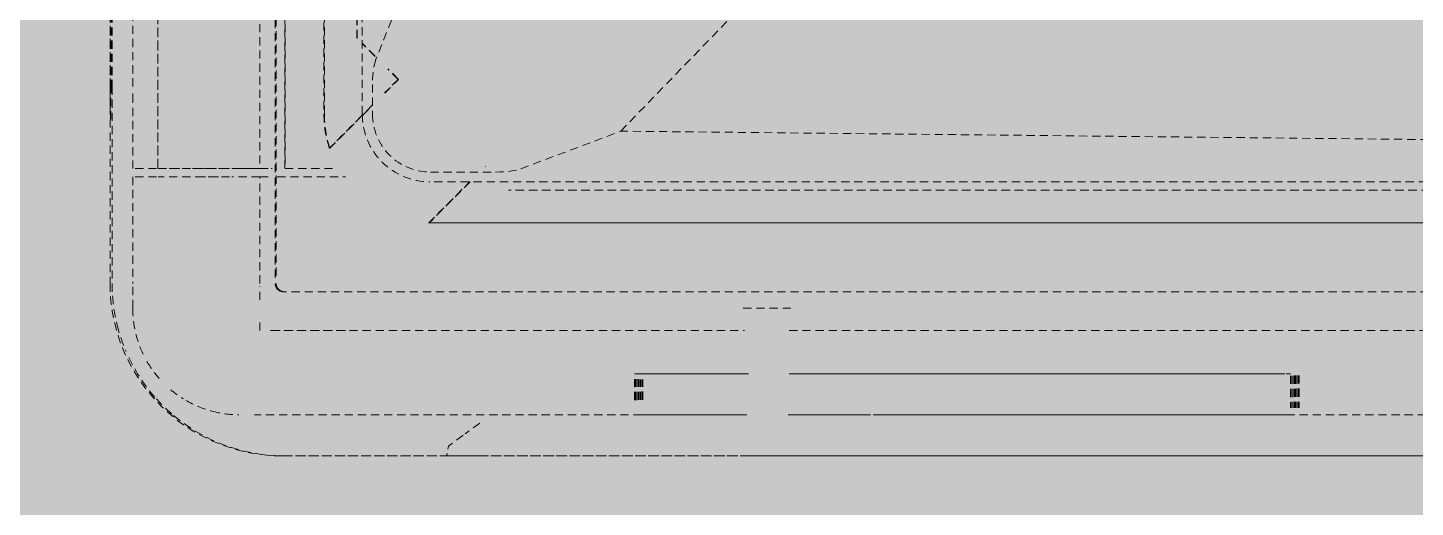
# Model space of a CAD drawing. Header units: millimetres. Extents: x -12447 to 83753, y -46415 to 46712.
# Drawn here: x 34290.5 to 34459.6, y 14318.2 to 14376.6 of the extents above; entities that cross this region are included whole.
import ezdxf
from ezdxf.xclip import XClip

# ---------------------------------------------------------------- set-up
doc = ezdxf.new("R2010")
doc.units = ezdxf.units.MM
doc.header["$XCLIPFRAME"] = 2
doc.linetypes.add('200_ШТРИХ_ш1п0_6_', pattern=[1.6, 1, -0.6])
doc.layers.add('1_Сущ. кусты', color=7, linetype='Continuous')
doc.layers.add('Сантехника', color=7, linetype='Continuous', lineweight=18)

# ---------------------------------------------------------------- blocks, each defined once
blk = doc.blocks.new('Reece_Tap_Wolfen_Drinking-Fountain - 10 L_Stainless Steel-V120-План полов 1-го этажа')
at = {"layer": 'Сантехника', "linetype": '200_ШТРИХ_ш1п0_6_'}
for p, q in [((34300.54, 14613.48), (34300.54, 14345.48)), ((34331.29, 14366.11), (34331.29, 14570.89)), ((34362.79, 14364.04), (34517.11, 14523.36)), ((34337.82, 14384.98), (34332.95, 14372.81)), ((34332.54, 14369.73), (34332.54, 14366.11)), ((34332.54, 14367.24), (34331.15, 14365.85)), ((34331.34, 14365.98), (34332.54, 14367.18)), ((34350.63, 14359.45), (34362.79, 14364.04)), ((34549.25, 14362.1), (34362.79, 14364.04)), ((34339.59, 14359.05), (34347.52, 14359.05)), ((34549.06, 14357.86), (34339.54, 14357.86)), ((34318.8, 14343.48), (34318.8, 14345.1)), ((34321.54, 14324.48), (34589.52, 14324.48))]:
    blk.add_line(p, q, dxfattribs=at)
at = {"layer": 'Сантехника', "color": 251, "linetype": '200_ШТРИХ_ш1п0_6_', "true_color": 0x666666}
for p, q in [((34320.67, 14346.19), (34320.67, 14612.02)), ((34320.79, 14346.42), (34320.79, 14611.53)), ((34318.8, 14599.48), (34318.8, 14359.48)), ((34321.86, 14359.48), (34321.86, 14599.48)), ((34300.56, 14369.48), (34300.56, 14589.48)), ((34300.66, 14589.48), (34300.66, 14369.48)), ((34326.61, 14570.89), (34326.61, 14366.11)), ((34326.67, 14366.11), (34326.67, 14570.89)), ((34330.61, 14375.37), (34330.61, 14570.89)), ((34330.67, 14375.37), (34330.67, 14570.89)), ((34330.61, 14375.37), (34330.67, 14375.37)), ((34332.83, 14373.21), (34331.29, 14374.75)), ((34332.84, 14373.15), (34331.29, 14374.7)), ((34335.65, 14370.34), (34334.4, 14371.59)), ((34335.7, 14370.34), (34334.43, 14371.62)), ((34300.8, 14369.48), (34300.8, 14345.48)), ((34335.65, 14370.34), (34334, 14368.69)), ((34334.03, 14368.67), (34335.7, 14370.34)), ((34335.7, 14370.34), (34335.65, 14370.34)), ((34303.3, 14359.48), (34303.3, 14367.61)), ((34331.15, 14365.85), (34327.28, 14361.97)), ((34327.33, 14361.97), (34331.09, 14365.73)), ((34327.28, 14361.97), (34327.33, 14361.97)), ((34306.22, 14359.48), (34303.3, 14359.48)), ((34310.33, 14359.48), (34306.44, 14359.48)), ((34315.12, 14359.48), (34310.58, 14359.48)), ((34318.8, 14359.48), (34315.39, 14359.48)), ((34318.8, 14359.48), (34320.29, 14359.48)), ((34321.87, 14359.48), (34327.76, 14359.48)), ((34346.25, 14359.73), (34346.31, 14359.73)), ((34306.22, 14358.48), (34303.3, 14358.48)), ((34303.3, 14358.48), (34303.3, 14345.48)), ((34310.33, 14358.48), (34306.42, 14358.48)), ((34315.12, 14358.48), (34310.56, 14358.48)), ((34318.8, 14358.48), (34315.38, 14358.48)), ((34318.8, 14345.48), (34318.8, 14358.48)), ((34318.8, 14358.48), (34320.29, 14358.48)), ((34320.93, 14358.48), (34329.26, 14358.48)), ((34339.38, 14352.86), (34344.37, 14357.86)), ((34344.43, 14357.86), (34339.44, 14352.86)), ((34549.38, 14356.86), (34349.13, 14356.86)), ((34349.19, 14356.86), (34349.13, 14356.86)), ((34549.44, 14356.86), (34349.19, 14356.86)), ((34339.44, 14352.86), (34339.38, 14352.86)), ((34339.86, 14352.86), (34549.38, 14352.86)), ((34549.44, 14352.86), (34339.92, 14352.86)), ((34303.3, 14345.08), (34303.3, 14342.49)), ((34377.73, 14342.48), (34383.73, 14342.48)), ((34377.73, 14342.48), (34383.73, 14342.48)), ((34318.8, 14339.75), (34318.8, 14340.97)), ((34320.12, 14339.75), (34377.89, 14339.75)), ((34383.34, 14339.75), (34527.87, 14339.75)), ((34378.15, 14329.49), (34318.15, 14329.49)), ((34345.61, 14328.48), (34343.81, 14327.16)), ((34393.24, 14329.49), (34383.21, 14329.49)), ((34528.14, 14329.49), (34393.54, 14329.49)), ((34321.79, 14324.48), (34345.66, 14324.48)), ((34341.61, 14324.48), (34345.66, 14324.48)), ((34341.61, 14324.48), (34345.56, 14324.48)), ((34565.54, 14324.48), (34345.56, 14324.48)), ((34345.66, 14324.48), (34565.64, 14324.48))]:
    blk.add_line(p, q, dxfattribs=at)
at = {"layer": 'Сантехника', "color": 253, "linetype": '200_ШТРИХ_ш1п0_6_', "true_color": 0xa3a3a3}
for p, q in [((34321.87, 14599.48), (34321.87, 14359.48)), ((34300.8, 14589.48), (34300.8, 14369.48)), ((34303.3, 14369.48), (34303.3, 14589.48)), ((34306.36, 14407.08), (34306.36, 14359.48)), ((34306.37, 14359.48), (34306.37, 14407.08)), ((34303.3, 14367.61), (34303.3, 14369.18)), ((34306.22, 14359.48), (34303.3, 14359.48)), ((34306.44, 14359.48), (34310.33, 14359.48)), ((34306.44, 14359.48), (34310.33, 14359.48)), ((34310.58, 14359.48), (34315.12, 14359.48)), ((34310.58, 14359.48), (34315.12, 14359.48)), ((34315.39, 14359.48), (34320.29, 14359.48)), ((34315.39, 14359.48), (34320.29, 14359.48)), ((34306.22, 14358.48), (34303.3, 14358.48)), ((34310.33, 14358.48), (34306.42, 14358.48)), ((34313.76, 14358.48), (34310.56, 14358.48)), ((34589.27, 14344.48), (34321.67, 14344.48)), ((34589.27, 14344.48), (34321.79, 14344.48)), ((34329.26, 14339.75), (34320.12, 14339.75)), ((34364.45, 14331.27), (34364.45, 14333.81)), ((34444.44, 14334.24), (34444.44, 14330.34)), ((34444.59, 14334.25), (34444.59, 14330.34)), ((34444.74, 14334.25), (34444.74, 14330.34)), ((34444.9, 14334.26), (34444.9, 14330.34)), ((34445.05, 14334.26), (34445.05, 14330.34)), ((34445.2, 14334.27), (34445.2, 14330.34)), ((34445.35, 14334.28), (34445.35, 14330.34)), ((34445.5, 14334.28), (34445.5, 14330.34)), ((34365.71, 14329.49), (34364.45, 14329.49)), ((34378.15, 14329.49), (34364.45, 14329.49)), ((34374, 14329.49), (34365.71, 14329.49)), ((34374, 14329.49), (34378.15, 14329.49)), ((34383.21, 14329.49), (34393.24, 14329.49)), ((34393.24, 14329.49), (34383.21, 14329.49)), ((34393.54, 14329.49), (34434.74, 14329.49)), ((34444.44, 14329.49), (34393.54, 14329.49)), ((34444.44, 14329.49), (34434.74, 14329.49)), ((34345.66, 14324.48), (34377.84, 14324.48)), ((34377.73, 14324.48), (34378.63, 14324.48)), ((34377.73, 14324.48), (34383.73, 14324.48)), ((34378.63, 14324.48), (34383.73, 14324.48)), ((34383.34, 14324.48), (34527.83, 14324.48))]:
    blk.add_line(p, q, dxfattribs=at)
at = {"layer": 'Сантехника', "color": 9, "linetype": '200_ШТРИХ_ш1п0_6_', "true_color": 0xc7c7c7}
for p, q in [((34310.33, 14359.48), (34306.44, 14359.48)), ((34313.01, 14359.48), (34310.58, 14359.48)), ((34364.45, 14334.48), (34378.36, 14334.48)), ((34364.45, 14334.48), (34369.39, 14334.48)), ((34364.6, 14331.28), (34364.6, 14333.81)), ((34369.39, 14334.48), (34374, 14334.48)), ((34378.36, 14334.48), (34374, 14334.48)), ((34383.34, 14334.48), (34444.44, 14334.48)), ((34434.74, 14334.48), (34383.34, 14334.48)), ((34434.74, 14334.48), (34444.44, 14334.48)), ((34369.54, 14329.49), (34364.6, 14329.49)), ((34378.15, 14329.49), (34364.6, 14329.49)), ((34374.15, 14329.49), (34369.54, 14329.49)), ((34374.15, 14329.49), (34378.15, 14329.49)), ((34383.21, 14329.49), (34393.24, 14329.49)), ((34393.24, 14329.49), (34383.21, 14329.49)), ((34393.54, 14329.49), (34434.89, 14329.49)), ((34444.44, 14329.49), (34393.54, 14329.49)), ((34443.29, 14329.49), (34434.89, 14329.49))]:
    blk.add_line(p, q, dxfattribs=at)
at = {"layer": 'Сантехника', "color": 254, "linetype": '200_ШТРИХ_ш1п0_6_', "true_color": 0xdddddd}
for p, q in [((34364.6, 14334.48), (34378.36, 14334.48)), ((34364.6, 14334.48), (34365.86, 14334.48)), ((34364.75, 14331.28), (34364.75, 14333.81)), ((34365.86, 14334.48), (34371.79, 14334.48)), ((34371.79, 14334.48), (34374.15, 14334.48)), ((34378.36, 14334.48), (34374.15, 14334.48)), ((34383.34, 14334.48), (34444.44, 14334.48)), ((34434.89, 14334.48), (34383.34, 14334.48)), ((34434.89, 14334.48), (34443.29, 14334.48)), ((34367.68, 14329.49), (34364.75, 14329.49)), ((34378.15, 14329.49), (34364.75, 14329.49)), ((34374.3, 14329.49), (34367.68, 14329.49)), ((34374.3, 14329.49), (34378.15, 14329.49)), ((34383.21, 14329.49), (34393.24, 14329.49)), ((34393.24, 14329.49), (34383.21, 14329.49)), ((34393.54, 14329.49), (34435.04, 14329.49)), ((34444.44, 14329.49), (34393.54, 14329.49)), ((34439.68, 14329.49), (34435.04, 14329.49)), ((34443.44, 14329.49), (34439.68, 14329.49))]:
    blk.add_line(p, q, dxfattribs=at)
at = {"layer": 'Сантехника', "color": 254, "linetype": '200_ШТРИХ_ш1п0_6_', "true_color": 0xeaeaea}
for p, q in [((34364.75, 14334.48), (34378.36, 14334.48)), ((34364.75, 14334.48), (34374.3, 14334.48)), ((34364.9, 14331.29), (34364.9, 14333.81)), ((34378.36, 14334.48), (34374.3, 14334.48)), ((34383.34, 14334.48), (34444.44, 14334.48)), ((34435.04, 14334.48), (34383.34, 14334.48)), ((34435.04, 14334.48), (34439.68, 14334.48)), ((34439.68, 14334.48), (34441.72, 14334.48)), ((34441.72, 14334.48), (34443.44, 14334.48)), ((34374.45, 14329.49), (34364.9, 14329.49)), ((34378.15, 14329.49), (34364.9, 14329.49)), ((34374.45, 14329.49), (34378.15, 14329.49)), ((34383.21, 14329.49), (34393.24, 14329.49)), ((34393.24, 14329.49), (34383.21, 14329.49)), ((34393.54, 14329.49), (34435.19, 14329.49)), ((34444.44, 14329.49), (34393.54, 14329.49)), ((34443.59, 14329.49), (34435.19, 14329.49))]:
    blk.add_line(p, q, dxfattribs=at)
at = {"layer": 'Сантехника', "color": 7, "linetype": '200_ШТРИХ_ш1п0_6_', "true_color": 0xf2f2f2}
for p, q in [((34364.9, 14334.48), (34378.36, 14334.48)), ((34364.9, 14334.48), (34372.09, 14334.48)), ((34365.05, 14331.3), (34365.05, 14333.8)), ((34372.09, 14334.48), (34374.45, 14334.48)), ((34378.36, 14334.48), (34374.45, 14334.48)), ((34383.34, 14334.48), (34444.44, 14334.48)), ((34435.19, 14334.48), (34383.34, 14334.48)), ((34435.19, 14334.48), (34439.83, 14334.48)), ((34439.83, 14334.48), (34443.59, 14334.48)), ((34372.24, 14329.49), (34365.05, 14329.49)), ((34378.15, 14329.49), (34365.05, 14329.49)), ((34374.61, 14329.49), (34372.24, 14329.49)), ((34374.61, 14329.49), (34378.15, 14329.49)), ((34383.21, 14329.49), (34393.24, 14329.49)), ((34393.24, 14329.49), (34383.21, 14329.49)), ((34393.54, 14329.49), (34435.34, 14329.49)), ((34444.44, 14329.49), (34393.54, 14329.49)), ((34443.74, 14329.49), (34435.34, 14329.49))]:
    blk.add_line(p, q, dxfattribs=at)
at = {"layer": 'Сантехника', "color": 7, "linetype": '200_ШТРИХ_ш1п0_6_', "true_color": 0xf7f7f7}
for p, q in [((34365.05, 14334.48), (34378.36, 14334.48)), ((34365.05, 14334.48), (34369.99, 14334.48)), ((34365.2, 14331.3), (34365.2, 14333.8)), ((34369.99, 14334.48), (34372.24, 14334.48)), ((34372.24, 14334.48), (34374.61, 14334.48)), ((34378.36, 14334.48), (34374.61, 14334.48)), ((34383.34, 14334.48), (34444.44, 14334.48)), ((34435.34, 14334.48), (34383.34, 14334.48)), ((34435.34, 14334.48), (34443.74, 14334.48)), ((34368.14, 14329.49), (34365.2, 14329.49)), ((34378.15, 14329.49), (34365.2, 14329.49)), ((34372.39, 14329.49), (34368.14, 14329.49)), ((34374.76, 14329.49), (34372.39, 14329.49)), ((34374.76, 14329.49), (34378.15, 14329.49)), ((34383.21, 14329.49), (34393.24, 14329.49)), ((34393.24, 14329.49), (34383.21, 14329.49)), ((34393.54, 14329.49), (34435.49, 14329.49)), ((34444.44, 14329.49), (34393.54, 14329.49)), ((34437.87, 14329.49), (34435.49, 14329.49)), ((34440.13, 14329.49), (34437.87, 14329.49)), ((34443.89, 14329.49), (34440.13, 14329.49))]:
    blk.add_line(p, q, dxfattribs=at)
at = {"layer": 'Сантехника', "color": 7, "linetype": '200_ШТРИХ_ш1п0_6_', "true_color": 0xfafafa}
for p, q in [((34365.2, 14334.48), (34378.36, 14334.48)), ((34365.2, 14334.48), (34372.39, 14334.48)), ((34365.35, 14331.31), (34365.35, 14333.8)), ((34372.39, 14334.48), (34374.76, 14334.48)), ((34378.36, 14334.48), (34374.76, 14334.48)), ((34383.34, 14334.48), (34444.44, 14334.48)), ((34435.49, 14334.48), (34383.34, 14334.48)), ((34435.49, 14334.48), (34437.87, 14334.48)), ((34437.87, 14334.48), (34443.89, 14334.48)), ((34374.91, 14329.49), (34365.35, 14329.49)), ((34378.15, 14329.49), (34365.35, 14329.49)), ((34374.91, 14329.49), (34378.15, 14329.49)), ((34383.21, 14329.49), (34393.24, 14329.49)), ((34393.24, 14329.49), (34383.21, 14329.49)), ((34393.54, 14329.49), (34435.64, 14329.49)), ((34444.44, 14329.49), (34393.54, 14329.49)), ((34444.04, 14329.49), (34435.64, 14329.49))]:
    blk.add_line(p, q, dxfattribs=at)
at = {"layer": 'Сантехника', "color": 7, "linetype": '200_ШТРИХ_ш1п0_6_', "true_color": 0xfcfcfc}
for p, q in [((34365.35, 14334.48), (34378.36, 14334.48)), ((34365.35, 14334.48), (34374.91, 14334.48)), ((34365.5, 14331.31), (34365.5, 14333.8)), ((34378.36, 14334.48), (34374.91, 14334.48)), ((34383.34, 14334.48), (34444.44, 14334.48)), ((34435.64, 14334.48), (34383.34, 14334.48)), ((34435.64, 14334.48), (34442.32, 14334.48)), ((34442.32, 14334.48), (34444.04, 14334.48)), ((34375.06, 14329.49), (34365.5, 14329.49)), ((34378.15, 14329.49), (34365.5, 14329.49)), ((34375.06, 14329.49), (34378.15, 14329.49)), ((34383.21, 14329.49), (34393.24, 14329.49)), ((34393.24, 14329.49), (34383.21, 14329.49)), ((34393.54, 14329.49), (34435.79, 14329.49)), ((34444.44, 14329.49), (34393.54, 14329.49)), ((34444.19, 14329.49), (34435.79, 14329.49))]:
    blk.add_line(p, q, dxfattribs=at)
at = {"layer": 'Сантехника', "color": 7, "linetype": '200_ШТРИХ_ш1п0_6_', "true_color": 0xfdfdfd}
for p, q in [((34365.5, 14334.48), (34378.36, 14334.48)), ((34365.5, 14334.48), (34375.06, 14334.48)), ((34378.36, 14334.48), (34375.06, 14334.48)), ((34383.34, 14334.48), (34444.44, 14334.48)), ((34435.79, 14334.48), (34383.34, 14334.48)), ((34435.79, 14334.48), (34440.43, 14334.48)), ((34440.43, 14334.48), (34442.47, 14334.48)), ((34442.47, 14334.48), (34444.19, 14334.48))]:
    blk.add_line(p, q, dxfattribs=at)
at = {"layer": 'Сантехника', "linetype": '200_ШТРИХ_ш1п0_6_', "flags": 128}
for points in [[(34332.95, 14372.81), (34332.84, 14372.46), (34332.74, 14372.02), (34332.66, 14371.5), (34332.59, 14370.93), (34332.55, 14370.33), (34332.54, 14369.73)], [(34347.52, 14359.05), (34348.13, 14359.07), (34348.73, 14359.1), (34349.3, 14359.16), (34349.82, 14359.24), (34350.27, 14359.34), (34350.63, 14359.45)], [(34300.54, 14345.48), (34300.56, 14344.64), (34300.61, 14343.8), (34300.69, 14342.97), (34300.81, 14342.13), (34300.96, 14341.31), (34301.15, 14340.49), (34301.36, 14339.68), (34301.61, 14338.87), (34301.89, 14338.08), (34302.2, 14337.3), (34302.54, 14336.54), (34302.92, 14335.78), (34303.32, 14335.05), (34303.75, 14334.33), (34304.21, 14333.62), (34304.7, 14332.94), (34305.21, 14332.28), (34305.76, 14331.63), (34306.32, 14331.01), (34306.91, 14330.42), (34307.53, 14329.84), (34308.16, 14329.3), (34308.82, 14328.77), (34309.5, 14328.28), (34310.2, 14327.81), (34310.91, 14327.37), (34311.65, 14326.96), (34312.39, 14326.58), (34313.16, 14326.23), (34313.93, 14325.91), (34314.72, 14325.62), (34315.52, 14325.36), (34316.33, 14325.14), (34317.15, 14324.95), (34317.97, 14324.79), (34318.8, 14324.66), (34319.64, 14324.57), (34320.48, 14324.51), (34321.32, 14324.48), (34321.54, 14324.48)], [(34341.62, 14324.79), (34341.62, 14324.73), (34341.61, 14324.69), (34341.61, 14324.65), (34341.61, 14324.63), (34341.61, 14324.61), (34341.61, 14324.6), (34341.61, 14324.59), (34341.61, 14324.58), (34341.61, 14324.57), (34341.61, 14324.56), (34341.61, 14324.55), (34341.61, 14324.55), (34341.61, 14324.54), (34341.61, 14324.54), (34341.61, 14324.53), (34341.61, 14324.53), (34341.61, 14324.53), (34341.61, 14324.52), (34341.61, 14324.52), (34341.61, 14324.52), (34341.61, 14324.51), (34341.61, 14324.51), (34341.61, 14324.51), (34341.61, 14324.5), (34341.61, 14324.5), (34341.61, 14324.5)]]:
    blk.add_lwpolyline(points, dxfattribs=at)
at = {"layer": 'Сантехника', "color": 251, "linetype": '200_ШТРИХ_ш1п0_6_', "true_color": 0x666666, "flags": 128}
blk.add_lwpolyline([(34343.59, 14326.99), (34341.79, 14325.68), (34341.66, 14325.1), (34341.63, 14324.89), (34341.62, 14324.79)], dxfattribs=at)
at = {"layer": 'Сантехника', "color": 251, "linetype": '200_ШТРИХ_ш1п0_6_', "true_color": 0x666666}
for centre, major_axis, ratio, start_param, end_param in [((34300.61, 14369.48), (0, 4), 0.012565, 1.570796, 2.692794), ((34300.61, 14369.48), (0, 4), 0.012565, 3.141593, 4.712389), ((34300.61, 14369.48), (0, 4), 0.012565, 2.917193, 3.141593), ((34339.86, 14366.11), (0, 13.25), 0.999921, 1.570796, 1.888182), ((34339.92, 14366.11), (0, 13.25), 0.999921, 1.570796, 1.888182), ((34339.86, 14366.11), (0, 13.25), 0.999921, 3.10527, 3.141593), ((34339.92, 14366.11), (0, 13.25), 0.999921, 3.10527, 3.141593), ((34321.67, 14345.48), (0, 1), 0.999921, 1.570796, 2.617994), ((34321.79, 14345.48), (0, 1), 0.999921, 1.570796, 2.356194), ((34321.79, 14345.48), (0, 21), 0.999921, 1.643311, 1.814033), ((34316.3, 14342.49), (0, 13), 0.999921, 1.570796, 2.022506), ((34316.3, 14342.49), (0, 13), 0.999921, 2.44323, 2.589573), ((34321.79, 14345.48), (0, 21), 0.999921, 2.303803, 2.443548), ((34316.3, 14342.49), (0, 13), 0.999921, 2.617994, 2.873622), ((34316.3, 14342.49), (0, 13), 0.999921, 2.879793, 3.137194)]:
    blk.add_ellipse(centre, major_axis=major_axis, ratio=ratio, start_param=start_param, end_param=end_param, dxfattribs=at)
at = {"layer": 'Сантехника', "color": 253, "linetype": '200_ШТРИХ_ш1п0_6_', "true_color": 0xa3a3a3}
for centre, major_axis, ratio, start_param, end_param in [((34300.61, 14369.48), (0, 4), 0.012565, 2.692794, 2.917193), ((34321.67, 14345.48), (0, 1), 0.999921, 2.617994, 3.141593)]:
    blk.add_ellipse(centre, major_axis=major_axis, ratio=ratio, start_param=start_param, end_param=end_param, dxfattribs=at)
at = {"layer": 'Сантехника', "linetype": '200_ШТРИХ_ш1п0_6_'}
for centre, major_axis, start_param, end_param in [((34339.54, 14366.11), (0, 8.25), 1.570796, 3.141593), ((34339.59, 14366.11), (0, 7.05), 1.570796, 3.141593), ((34321.79, 14345.48), (0, 21), 1.570796, 1.643311), ((34321.79, 14345.48), (0, 21), 1.814033, 1.977197), ((34321.79, 14345.48), (0, 21), 2.013466, 2.303803), ((34316.3, 14342.49), (0, 13), 2.094395, 2.291942), ((34321.79, 14345.48), (0, 21), 2.443548, 3.128732)]:
    blk.add_ellipse(centre, major_axis=major_axis, ratio=0.999921, start_param=start_param, end_param=end_param, dxfattribs=at)
at = {"layer": 'Сантехника', "color": 9, "linetype": '200_ШТРИХ_ш1п0_6_', "true_color": 0xc7c7c7}
blk.add_ellipse((34321.79, 14345.48), major_axis=(0, 1), ratio=0.999921, start_param=2.356194, end_param=3.141593, dxfattribs=at)
blk = doc.blocks.new('6')
at = {"layer": '1_Сущ. кусты', "true_color": 0xdddddd, "transparency": 33554661}
h = blk.add_hatch(color=254, dxfattribs=at)
h.dxf.hatch_style = 1
h.paths.add_polyline_path([(-5869.18, 48919.46), (-5869.18, 49519.46), (-7014.7, 49519.46), (-7014.7, 48919.46)])
h.paths.add_polyline_path([(-5271.68, 48319.46), (-5271.68, 48919.46), (-6417.2, 48919.46), (-6417.2, 48319.46)])
h.paths.add_polyline_path([(-5370.64, 50719.46), (-5370.64, 51319.46), (-6516.16, 51319.46), (-6516.16, 50719.46)])
h.paths.add_polyline_path([(-5918.66, 50119.46), (-5918.66, 50719.46), (-7064.18, 50719.46), (-7064.18, 50119.46)])
h.paths.add_polyline_path([(-4225.12, 50719.46), (-4225.12, 51319.46), (-5370.64, 51319.46), (-5370.64, 50719.46)])
h.paths.add_polyline_path([(-3627.62, 50119.46), (-3627.62, 50719.46), (-4773.14, 50719.46), (-4773.14, 50119.46)])
h.paths.add_polyline_path([(-4773.14, 50119.46), (-4773.14, 50719.46), (-5918.66, 50719.46), (-5918.66, 50119.46)])
h.paths.add_polyline_path([(-4175.64, 49519.46), (-4175.64, 50119.46), (-5321.16, 50119.46), (-5321.16, 49519.46)])
h.paths.add_polyline_path([(-5321.16, 49519.46), (-5321.16, 50119.46), (-6466.68, 50119.46), (-6466.68, 49519.46)])
h.paths.add_polyline_path([(-4723.66, 48919.46), (-4723.66, 49519.46), (-5869.18, 49519.46), (-5869.18, 48919.46)])
h.paths.add_polyline_path([(-3079.6, 50719.46), (-3079.6, 51319.46), (-4225.12, 51319.46), (-4225.12, 50719.46)])
h.paths.add_polyline_path([(-1934.08, 50719.46), (-1934.08, 51319.46), (-3079.6, 51319.46), (-3079.6, 50719.46)])
h.paths.add_polyline_path([(-2482.1, 50119.46), (-2482.1, 50719.46), (-3627.62, 50719.46), (-3627.62, 50119.46)])
h.paths.add_polyline_path([(-1884.6, 49519.46), (-1884.6, 50119.46), (-3030.12, 50119.46), (-3030.12, 49519.46)])
h.paths.add_polyline_path([(-3030.12, 49519.46), (-3030.12, 50119.46), (-4175.64, 50119.46), (-4175.64, 49519.46)])
h.paths.add_polyline_path([(-2432.62, 48919.46), (-2432.62, 49519.46), (-3578.14, 49519.46), (-3578.14, 48919.46)])
h.paths.add_polyline_path([(-3578.14, 48919.46), (-3578.14, 49519.46), (-4723.66, 49519.46), (-4723.66, 48919.46)])
h.paths.add_polyline_path([(-2980.64, 48319.46), (-2980.64, 48919.46), (-4126.16, 48919.46), (-4126.16, 48319.46)])
h.paths.add_polyline_path([(-1835.12, 48319.46), (-1835.12, 48919.46), (-2980.64, 48919.46), (-2980.64, 48319.46)])
h.paths.add_polyline_path([(-4126.16, 48319.46), (-4126.16, 48919.46), (-5271.68, 48919.46), (-5271.68, 48319.46)])

msp = doc.modelspace()

# ---------------------------------------------------------------- block references
at = {"color": 8, "true_color": 0x787878}
ref = msp.add_blockref('6', (37169.771, -36745.056), dxfattribs=at)
XClip(ref).set_block_clipping_path([(-2368.449162211, 53161.9936856223), (-2398.449162211, 53161.9936856223), (-2398.449162211, 53117.9936856223), (-2404.949162211, 53117.9936856223), (-2404.949162211, 53101.4936856223), (-2431.949162211, 53101.4936856223), (-2431.949162211, 53089.9936856223), (-2438.449162211, 53089.9936856223), (-2439.073666227, 53161.9936856223), (-2518.449162211, 53161.9936856223), (-2518.449162211, 53176.9936856223), (-2530.449162211, 53176.9936856223), (-2530.449162211, 54093.9939804986), (-2543.449162211, 54093.9939804986), (-2543.449162211, 53176.9936856223), (-2553.449162211, 53176.9936856223), (-2553.449162211, 54093.9939804986), (-3509.7714125302, 54093.9939804986), (-3509.7714125302, 54103.9939804986), (-2530.449162211, 54103.9939804986), (-2530.449162211, 54116.9939804986), (-3509.7714125302, 54116.9939804986), (-3509.7714125302, 54128.9939804986), (-4361.1303963789, 54128.9939804986), (-3688.9059174791, 53740.8849966499), (-3692.1559174791, 53735.2558315253), (-3682.1966253356, 53729.5058315253), (-3695.6966253356, 53706.1231456231), (-3685.7373331921, 53700.3731456231), (-3688.9873331921, 53694.7439804985), (-4441.1303963789, 54128.9939804986), (-4539.7714125302, 54128.9939804985), (-4539.7714125302, 54116.9939804986), (-4564.7714125303, 54116.9939804986), (-4564.7714125303, 54103.9939804986), (-4539.7714125302, 54103.9939804986), (-4539.7714125302, 54093.9939804986), (-4564.7714125303, 54093.9939804986), (-4564.7714125303, 52660.0562790187), (-4574.7714125303, 52660.0562790187), (-4574.7714125303, 54116.9939804985), (-4587.7714125303, 54116.9939804986), (-4587.7714125303, 52660.0562790187), (-4599.7714125303, 52660.0562790187), (-4599.7714125303, 52544.0947547916), (-4175.5214125302, 51809.2721996805), (-4181.1505776548, 51806.0221996805), (-4186.9005776548, 51815.9814918241), (-4210.283263557, 51802.4814918241), (-4216.033263557, 51812.4407839676), (-4221.6624286816, 51809.1907839676), (-4599.7714125303, 52464.0947547917), (-4599.7714125303, 51630.0562790187), (-4587.7714125303, 51630.0562790187), (-4587.7714125303, 50077.3668093849), (-4574.7714125303, 50077.3403645527), (-4574.7714125303, 51630.0562790187), (-4564.7714125303, 51630.0562790187), (-4564.7714125303, 50077.3200223741), (-4306.4851664756, 50076.7946118791), (-4306.5055086119, 50066.7946325692), (-4564.7714125303, 50067.3200016839), (-4564.7714125303, 50054.3199747867), (-4306.5319533887, 50053.7946594664), (-4306.5563639527, 50041.7946842946), (-4317.5587047729, 50041.8170654521), (-4318.1384556638, 49756.817655122), (-2619.1419709203, 49753.3615261268), (-2618.5622200289, 50038.3609364576), (-2630.5621952003, 50038.3853470214), (-2630.5377846357, 50050.3853221932), (-2553.4491622109, 50050.2285071406), (-2553.449162211, 50063.2285340378), (-2630.5113398589, 50063.385295296), (-2630.4909977226, 50073.3852746059), (-2553.449162211, 50073.228554728), (-2553.449162211, 50816.9936856223), (-2545.5123159036, 50816.9936856223), (-2545.5123159036, 51618.8245265839), (-2553.449162211, 51618.8245265839), (-2553.449162211, 52146.9936856223), (-2543.449162211, 52146.9936856223), (-2543.449162211, 51618.8245265839), (-2543.4460525407, 51617.0031715883), (-2518.449162211, 51616.9781530294), (-2518.449162211, 51618.8245265839), (-2530.449162211, 51618.8245265839), (-2530.449162211, 52146.9936856223), (-2518.449162211, 52146.9936856223), (-2518.449162211, 52161.9936856223), (-2438.449162211, 52161.9936856223), (-2438.449162211, 52233.9936856223), (-2431.949162211, 52233.9936856223), (-2431.949162211, 52222.4936856223), (-2404.949162211, 52222.4936856223), (-2404.949162211, 52205.9936856223), (-2398.449162211, 52205.9936856223), (-2398.449162211, 52161.9936856223), (-2368.449162211, 52161.9936856223), (-2368.449162211, 52262.9552098493), (-2395.199162211, 52216.6228507469), (-2400.8283273356, 52219.8728507469), (-2395.0783273356, 52229.8321428904), (-2418.4610132377, 52243.3321428904), (-2412.7110132377, 52253.2914350339), (-2418.3401783623, 52256.5414350339), (-2368.449162211, 52342.9552098493)])
at = {"layer": 'Сантехника', "color": 253, "linetype": '200_ШТРИХ_ш1п0_6_', "true_color": 0xa3a3a3}
msp.add_blockref('Reece_Tap_Wolfen_Drinking-Fountain - 10 L_Stainless Steel-V120-План полов 1-го этажа', (0, 0), dxfattribs=at)

doc.saveas('drawing.dxf')
